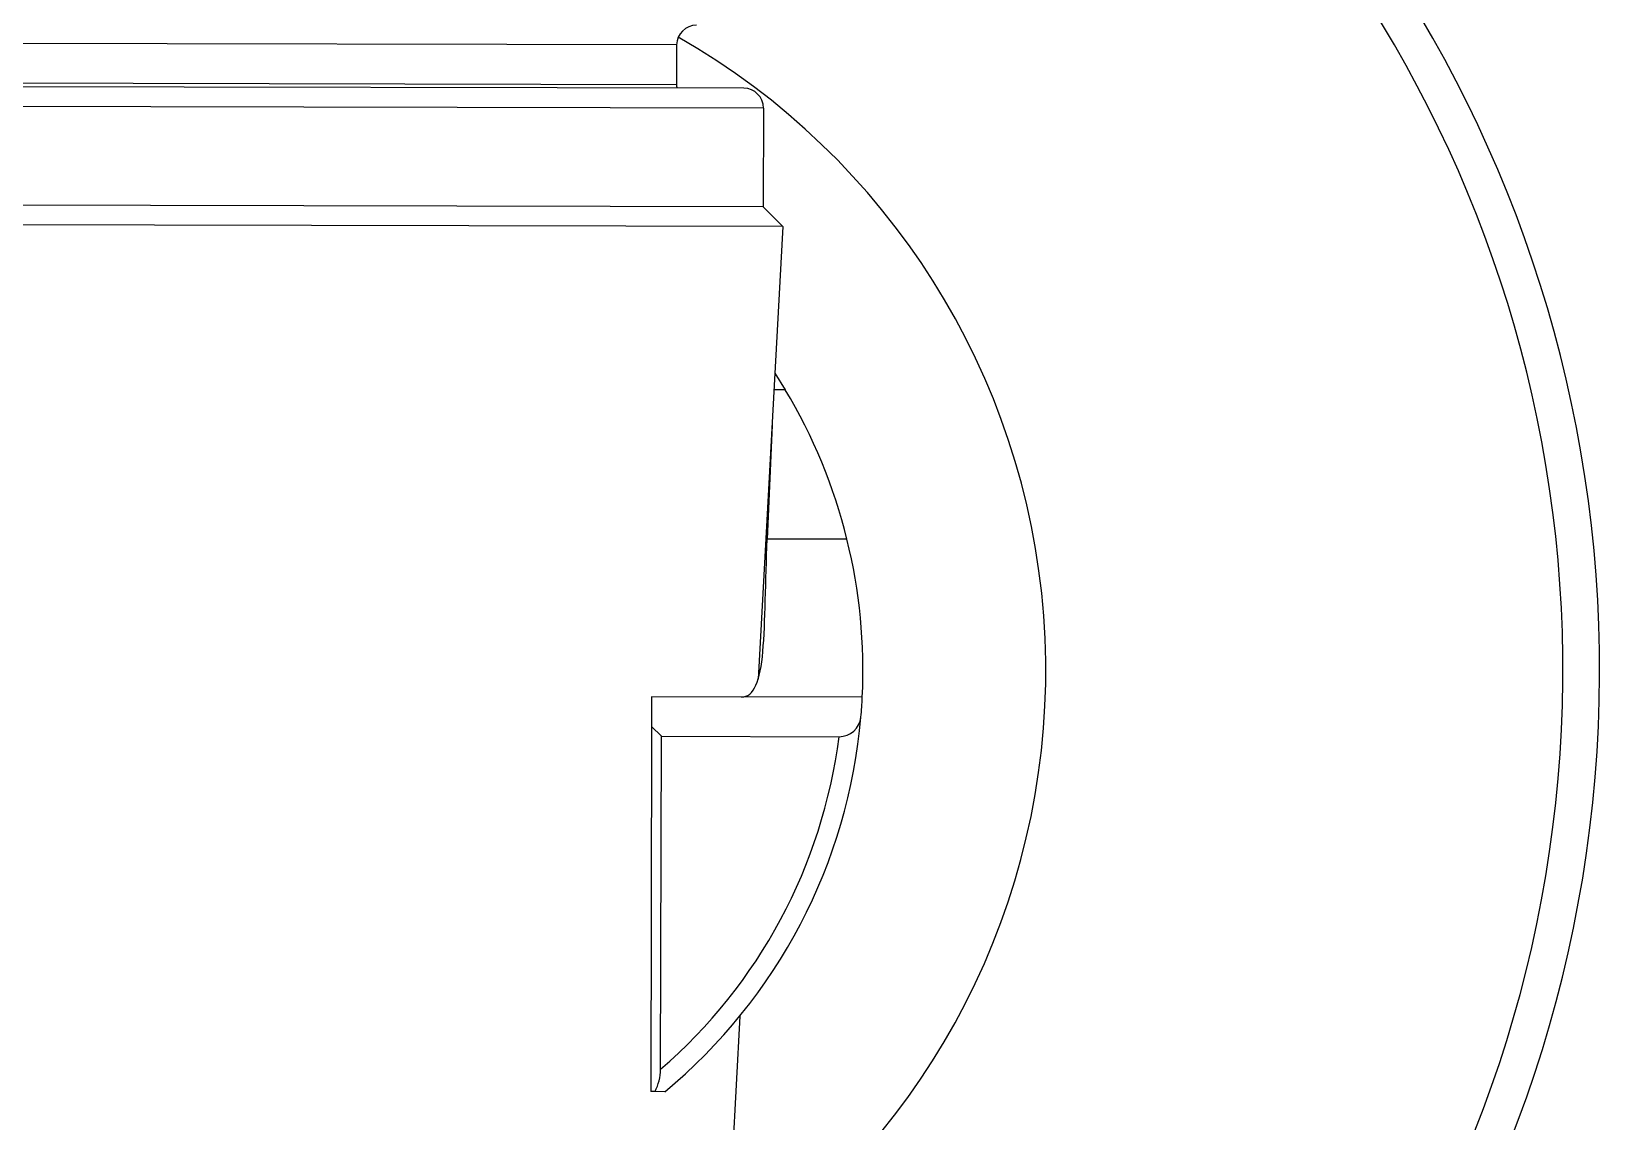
# Model space of a CAD drawing. Header units: centimetres. Extents: x -1797 to 2001, y -8788 to 1856.
# Drawn here: x -856.559 to -852.589, y -8614.562 to -8611.8 of the extents above; entities that cross this region are included whole.
import ezdxf

# ---------------------------------------------------------------- set-up
doc = ezdxf.new("R2010")
doc.units = ezdxf.units.CM
doc.header["$LTSCALE"] = 100
doc.header["$MEASUREMENT"] = 0
doc.layers.add('ID_Furniture-Fixed_01', color=141, linetype='Continuous')

msp = doc.modelspace()

# ---------------------------------------------------------------- linework, layer by layer
at = {"layer": 'ID_Furniture-Fixed_01'}
for p, q in [((-854.9256, -8611.8344, 0.0001), (-856.7456, -8611.8305, 0.0001)), ((-854.9256, -8611.8344, 0.0001), (-854.9258, -8611.9344, 0.0001)), ((-856.7458, -8611.9305, 0.0001), (-854.9258, -8611.9344, 0.0001)), ((-854.7558, -8611.944, 0.0001), (-856.9158, -8611.9395, 0.0001)), ((-854.706, -8611.9941, 0.0001), (-856.9659, -8611.9894, 0.0001)), ((-854.706, -8611.9941, 0.0001), (-854.7065, -8612.2441, 0.0001)), ((-854.7065, -8612.2441, 0.0001), (-856.9665, -8612.2394, 0.0001)), ((-854.7065, -8612.2441, 0.0001), (-854.6566, -8612.2942, 0.0001)), ((-854.6566, -8612.2942, 0.0001), (-857.0166, -8612.2893, 0.0001)), ((-854.6566, -8612.2942, 0.0001), (-854.7191, -8613.4411, 0.0001)), ((-854.6768, -8612.6659, 0.0001), (-854.6505, -8612.7076, 0.0001)), ((-854.6505, -8612.7076, 0.0001), (-854.6791, -8612.7076, 0.0001)), ((-854.684, -8612.7977, 0.0001), (-854.6963, -8613.0862, 0.0001)), ((-854.4944, -8613.0866, 0.0001), (-854.6963, -8613.0862, 0.0001)), ((-854.9891, -8613.4856, 0.0001), (-854.9892, -8613.5606, 0.0001)), ((-854.4556, -8613.4867, 0.0001), (-854.9891, -8613.4856, 0.0001)), ((-854.9892, -8613.5606, 0.0001), (-854.9912, -8614.4856, 0.0001)), ((-854.9892, -8613.5606, 0.0001), (-854.9643, -8613.5856, 0.0001)), ((-854.9661, -8614.4289, 0.0001), (-854.9643, -8613.5856, 0.0001)), ((-854.9643, -8613.5856, 0.0001), (-854.5145, -8613.5866, 0.0001)), ((-854.7656, -8614.2941, 0.0001), (-854.7846, -8614.642, 0.0001)), ((-854.9801, -8614.4856, 0.0001), (-854.9912, -8614.4856, 0.0001)), ((-854.9559, -8614.4858, 0.0001), (-854.9801, -8614.4856, 0.0001))]:
    msp.add_line(p, q, dxfattribs=at)
for centre, radius, start, end in [((-855.839, -8613.4188, 0.0001), 3.25, 283.2218, 64.9656), ((-855.839, -8613.4188, 0.0001), 3.157, 283.6224, 64.1825), ((-854.8756, -8611.8345, 0.0001), 0.05, 89.8794, 179.8794), ((-855.839, -8613.4188, 0.0001), 1.848, 308.3514, 60.2343), ((-854.8758, -8611.9345, 0.0001), 0.05, 179.8794, 190.5725), ((-854.756, -8611.994, 0.0001), 0.05, 359.8794, 89.8794), ((-855.839, -8613.4188, 0.0001), 1.385, 13.8768, 30.8958), ((-855.839, -8613.4188, 0.0001), 1.385, 357.1895, 13.8768), ((-855.839, -8613.4188, 0.0001), 1.385, 355.1165, 357.1895), ((-855.839, -8613.4188, 0.0001), 1.385, 309.6134, 355.1165), ((-854.515, -8613.5302, 0.0001), 0.0564, 270.4761, 353.3623), ((-855.839, -8613.4188, 0.0001), 1.335, 310.8318, 352.7798), ((-855.1076, -8614.424, 0.0001), 0.1416, 334.2227, 358.028)]:
    msp.add_arc(centre, radius, start, end, dxfattribs=at)
msp.add_open_spline([(-854.7612, -8613.4861, 0.0001), (-854.73, -8613.4861, 0.0001), (-854.7138, -8613.4447, 0.0001), (-854.7009, -8613.2972, 0.0001), (-854.7009, -8613.1927, 0.0001), (-854.6963, -8613.0862, 0.0001)], degree=3, knots=[0, 0, 0, 0, 0.5, 0.5, 1, 1, 1, 1], dxfattribs=at)

doc.saveas('drawing.dxf')
